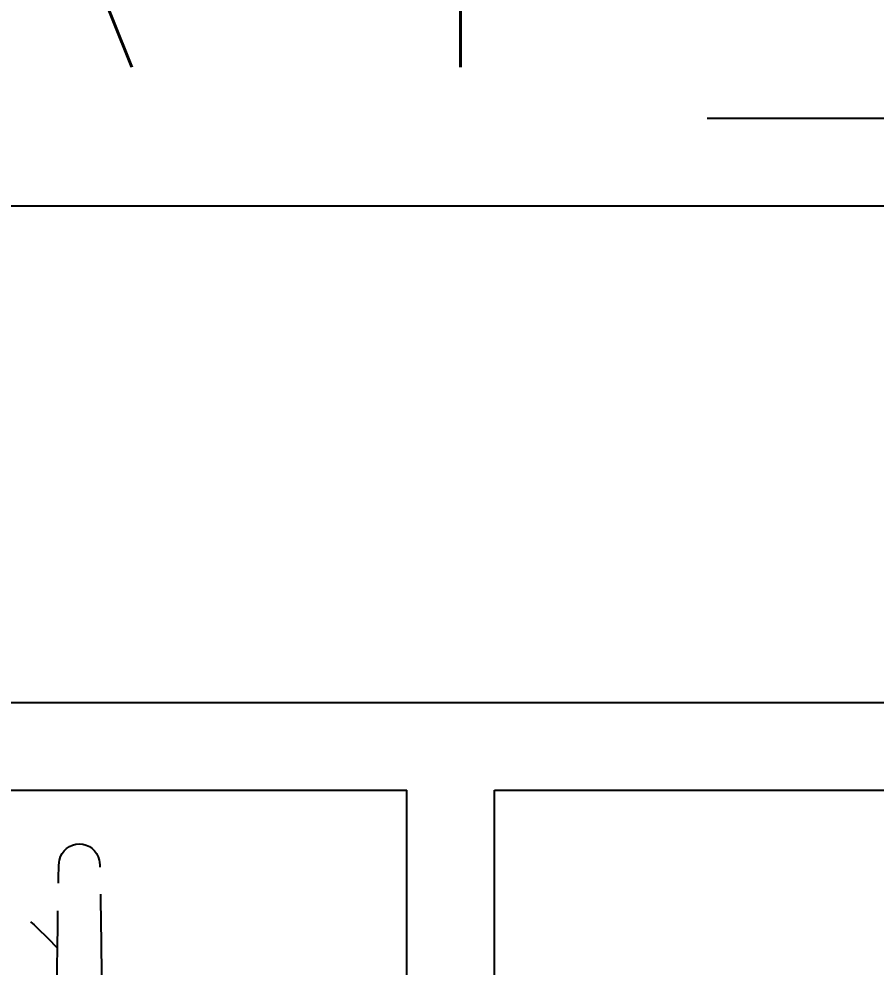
# Model space of a CAD drawing. Header units: millimetres. Extents: x 6561.5 to 6624.8, y 613.4 to 641.4.
# Drawn here: x 6611.6025 to 6611.8371, y 625.3526 to 625.6122 of the extents above; entities that cross this region are included whole.
import ezdxf

# ---------------------------------------------------------------- set-up
doc = ezdxf.new("R2010")
doc.units = ezdxf.units.MM
doc.layers.add('01-HATCH', color=8, linetype='Continuous')
doc.layers.add('01-Textos', color=4, linetype='Continuous', lineweight=25)
doc.styles.add('tex50', font='romans.shx', dxfattribs={"width": 0.8, "height": 0.1})

# ---------------------------------------------------------------- blocks, each defined once
blk = doc.blocks.new('A$Cbc02c842')
at = {"ltscale": 5, "flags": 128}
for points in [[(0.07057641802953185, 0.2952948079926614), (0.07047898938549224, 0.2947115278983006), (0.07041141003924167, 0.293871256037562), (0.07038841134658469, 0.2933694777007645)], [(0.0817328709792946, 0.2889858384307331), (0.08171143253025548, 0.2900626805737261), (0.08167831774812839, 0.2914811468605762), (0.08164367757149193, 0.2926283273438344), (0.08159548484331935, 0.2937486939802625), (0.08152600915786934, 0.2946687804194994), (0.08142364009495395, 0.2952948079926614)], [(0.07021410387847027, 0.2859282211581444), (0.07020728835527734, 0.2855182905749984), (0.0701675694556343, 0.2828775165895081), (0.07012755473374455, 0.2800232049702913), (0.07008748889734306, 0.2770424582004694), (0.07004995955526283, 0.2742066494932374), (0.07001716261424917, 0.2717450939947526), (0.06998581288394234, 0.2694477062544252), (0.06995369411311003, 0.2671886576392239), (0.06993503492071795, 0.2659335807608727), (0.06991209785451247, 0.264445491599929), (0.0698858590906184, 0.2628044565736332), (0.06987339998090647, 0.2620522284877893)], [(0.08213241902672053, 0.2618924648724601), (0.08212776569348534, 0.2621365335415362), (0.08210671825895588, 0.2633302868003398), (0.08208623166706275, 0.2645730145403036), (0.08204599456189499, 0.2672139487872869), (0.08200676814090002, 0.2699887310502049), (0.08196742761924725, 0.2729011285453566), (0.08192708710089391, 0.275946803406498), (0.08188596998411413, 0.2790313184197544), (0.08185406907637116, 0.2813446661379544)]]:
    blk.add_lwpolyline(points, dxfattribs=at)
at = {"ltscale": 5}
for centre, radius, start, end in [((0.0760000290622429, 0.2941570414060948), 0.005541666666663624, 11.8485758086388, 168.3542519800067), ((0.161920358825455, 0.1967047562521316), 0.1092499999999368, 131.6126405000047, 137.0235097650257)]:
    blk.add_arc(centre, radius, start, end, dxfattribs=at)

msp = doc.modelspace()

# ---------------------------------------------------------------- hatches: boundary and pattern name
at = {"layer": '01-HATCH', "transparency": 33554687}
h = msp.add_hatch(dxfattribs=at)
h.set_pattern_fill('BRICKS', color=256, scale=0.8, pattern_type=2)
h.set_pattern_definition([(0, (62.33247168198977, -0.8151436306175128), (0.2, 0.16), [0.376, -0.024]), (0, (62.33247168198977, -0.6791436306175456), (0.2, 0.16), [0.376, -0.024]), (90, (62.33247168198977, -0.8151436306175128), (-0.2, 0.16), [0.136, -0.184]), (90, (62.30847168198852, -0.8151436306175128), (-0.2, 0.16), [0.136, -0.184])])
h.paths.add_polyline_path([(6612.642796044278, 626.0865973471246), (6612.642796044189, 625.0865973471246), (6609.442796043634, 625.0865973467608), (6609.442796041733, 626.0865973467608)])

# ---------------------------------------------------------------- block references
at = {"xscale": -1}
msp.add_blockref('A$Cbc02c842', (6611.694990445127, 625.086597261441), dxfattribs=at)

# ---------------------------------------------------------------- next in the draw order: texts
at = {"layer": '01-Textos', "color": 7, "ltscale": 0.25, "insert": (6611.510345066059, 625.6990094920279), "char_height": 0.1, "width": 0.5209999999999999, "attachment_point": 2, "line_spacing_factor": 0.75, "style": 'tex50', "bg_fill": 3, "box_fill_scale": 1.2, "bg_fill_color": 256, "bg_fill_transparency": 0}
msp.add_mtext('\\pxsm1,qc;{\\W0.7;BLOWER 1}', dxfattribs=at)

doc.saveas('drawing.dxf')
